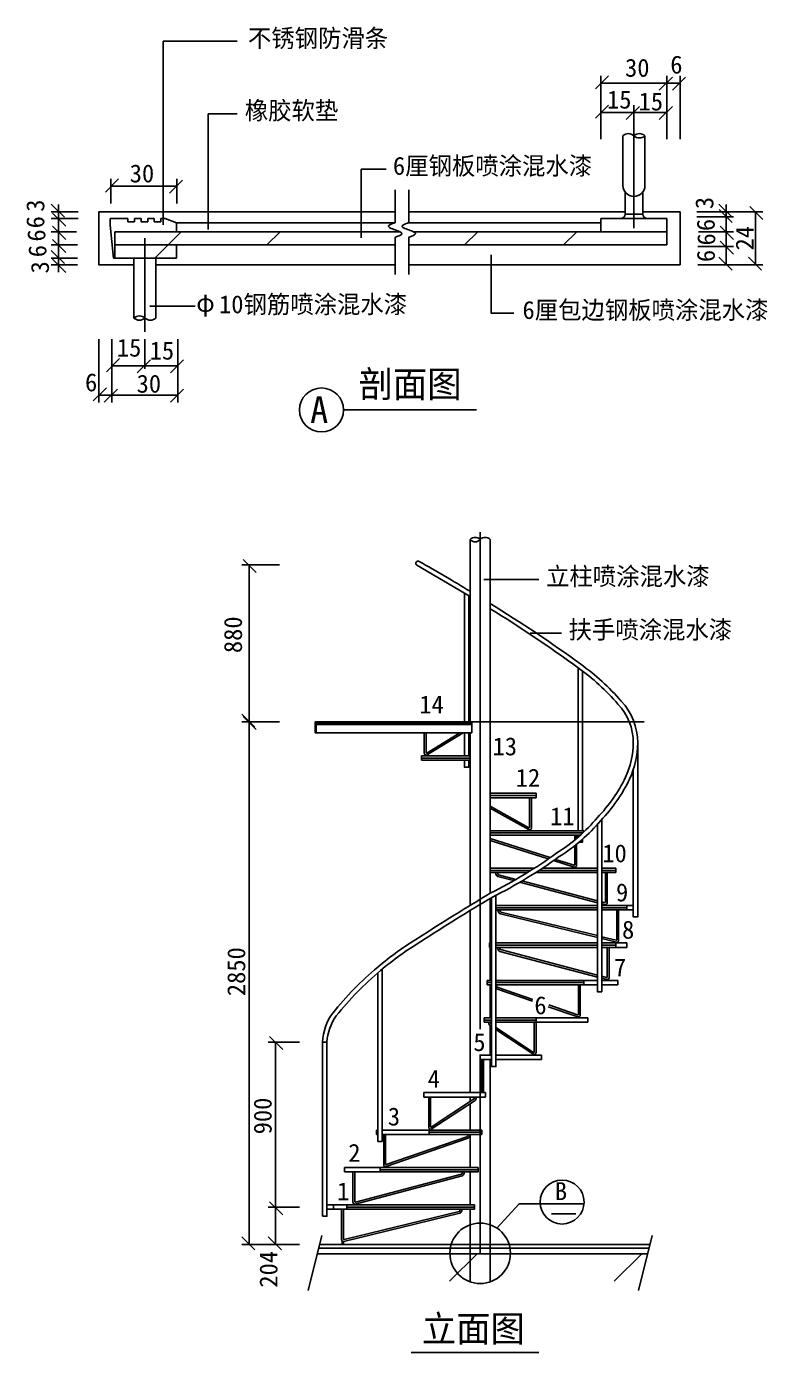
# Model space of a CAD drawing. Header units: metres. Extents: x 444 to 3387, y -873 to 970.
# Drawn here: x 444 to 1454, y -873 to 935 of the extents above; entities that cross this region are included whole.
import ezdxf

# ---------------------------------------------------------------- set-up
doc = ezdxf.new("R2010")
doc.units = ezdxf.units.M
for name, color, linetype in [('2', 2, 'Continuous'), ('3', 3, 'Continuous'), ('4', 4, 'Continuous'), ('7', 7, 'Continuous'), ('BH', 3, 'Continuous'), ('DIM', 3, 'Continuous'), ('TEXT', 7, 'Continuous')]:
    doc.layers.add(name, color=color, linetype=linetype)
doc.dimstyles.get("Standard").update_dxf_attribs({"dimtxt": 2.5, "dimasz": 2.5, "dimexe": 1.25, "dimexo": 0.625, "dimtad": 1, "dimcen": 2.5, "dimazin": 3, "dimtfac": 1, "dimtmove": 0, "dimatfit": 3})

# ---------------------------------------------------------------- blocks, each defined once
blk = doc.blocks.new('_ARCHTICK')
at = {"color": 0, "linetype": 'ByBlock'}
blk.add_lwpolyline([(-1.04, -0.98), (0.74, 0.8)], dxfattribs=at)

msp = doc.modelspace()

# ---------------------------------------------------------------- hatches: boundary and pattern name
at = {"layer": 'BH'}
h = msp.add_hatch(dxfattribs=at)
h.set_pattern_fill('ANSI32', scale=30)
h.paths.add_polyline_path([(648.2, 654.84), (648.2, 666.84), (633.2, 672.84), (627.2, 672.84), (627.2, 668.34), (618.2, 668.34), (618.2, 672.84), (609.2, 672.84), (609.2, 668.34), (600.2, 668.34), (600.2, 672.84), (591.2, 672.84), (591.2, 668.34), (582.2, 668.34), (582.2, 672.84), (558.2, 672.84), (558.2, 663.84), (562.7, 618.84), (564.2, 618.84), (564.2, 654.84)])
h = msp.add_hatch(dxfattribs=at)
h.set_pattern_fill('ANSI32', scale=30)
h.paths.add_polyline_path([(1226.63, 672.84), (1226.63, 654.84), (1316.63, 654.84), (1316.63, 672.84)])
h = msp.add_hatch(dxfattribs=at)
h.set_pattern_fill('ANSI32', scale=30)
h.paths.add_polyline_path([(946.41, 636.84), (946.41, 647.24, 0.03), (953.51, 650.18, 0.04), (955.13, 651.32, 0.18), (955.65, 652.24, 0.18), (955.13, 653.15, 0.04), (953.51, 654.3, 0.01), (952.39, 654.84), (564.2, 654.84), (564.2, 636.84)])
h.paths.add_polyline_path([(648.2, 636.84), (605.45, 636.84), (605.45, 618.84), (648.2, 618.84)])
h.paths.add_polyline_path([(970.85, 654.84, -0.01), (971.97, 654.3, -0.04), (973.57, 653.18, -0.18), (974.11, 652.24, -0.18), (973.57, 651.3, -0.04), (971.97, 650.18, -0.03), (964.87, 647.24), (964.87, 636.84), (1316.63, 636.84), (1316.63, 654.84)])
h = msp.add_hatch(dxfattribs=at)
h.set_pattern_fill('DASH', scale=30)
h.paths.add_polyline_path([(952.39, 654.84, 0.03), (946.41, 657.24, -0.03), (939.3, 660.18, -0.04), (937.71, 661.3, -0.18), (937.17, 662.24, -0.18), (937.71, 663.18, -0.04), (939.3, 664.3, -0.03), (945.27, 666.84), (648.2, 666.84), (648.2, 663.84), (648.2, 654.84)])
h.paths.add_polyline_path([(963.74, 666.84, 0.03), (957.76, 664.3, 0.04), (956.14, 663.15, 0.18), (955.63, 662.24, 0.18), (956.14, 661.32, 0.04), (957.76, 660.18, 0.03), (964.87, 657.24, -0.03), (970.85, 654.84), (1226.63, 654.84), (1226.63, 666.84)])
h = msp.add_hatch(dxfattribs=at)
h.set_pattern_fill('ANSI32', scale=30)
h.paths.add_polyline_path([(605.45, 618.84), (605.45, 636.84), (564.2, 636.84), (564.2, 618.84)])
h = msp.add_hatch(dxfattribs=at)
h.set_pattern_fill('ANSI31', scale=50)
h.paths.add_polyline_path([(1048.39, -775.61), (1048.39, -738.11), (840.26, -738.11), (830.89, -775.61)])
h.paths.add_polyline_path([(1075.89, -738.11), (1048.39, -738.11), (1048.39, -775.61), (1075.89, -775.61)])
h.paths.add_polyline_path([(1280.89, -775.61), (1290.26, -738.11), (1075.89, -738.11), (1075.89, -775.61)])

# ---------------------------------------------------------------- linework, layer by layer
for p, q in [((1077.29, 623.11), (1077.29, 608.11)), ((612.14, 553.29), (627.14, 553.29)), ((1067.25, 180.69), (1082.25, 180.69)), ((1130.26, 107.86), (1145.26, 107.86)), ((1159.17, -683.94), (1192.6, -683.94))]:
    msp.add_line(p, q)
at = {"layer": '2'}
msp.add_line((843.39, -725.61), (1293.39, -725.61), dxfattribs=at)
at = {"layer": '3'}
for p, q in [((1271.63, 659.52), (1271.63, 801.56)), ((605.45, 518.43), (605.45, 645.86)), ((1062.14, -431.96), (1062.14, 245.29)), ((1285.64, -13.11), (1050.89, -13.11)), ((1062.14, -737.56), (1062.14, -466.77)), ((846.51, -713.11), (827.76, -788.11)), ((1296.51, -713.11), (1277.76, -788.11)), ((840.26, -738.11), (1290.26, -738.11)), ((842.14, -730.61), (1292.14, -730.61)), ((1048.39, -725.61), (1048.39, -775.61)), ((1075.89, -725.61), (1075.89, -775.61))]:
    msp.add_line(p, q, dxfattribs=at)
for points in [[(946.41, 596.32), (946.41, 647.24, 0.03), (953.51, 650.18, 0.04), (955.13, 651.32, 0.18), (955.65, 652.24, 0.18), (955.13, 653.15, 0.04), (953.51, 654.3, 0.03), (946.41, 657.24, -0.03), (939.3, 660.18, -0.04), (937.68, 661.32, -0.18), (937.17, 662.24, -0.18), (937.68, 663.15, -0.04), (939.3, 664.3, -0.03), (946.41, 667.24), (946.41, 711.8)], [(964.87, 596.32), (964.87, 647.24, 0.03), (971.97, 650.18, 0.04), (973.6, 651.32, 0.18), (974.11, 652.24, 0.18), (973.6, 653.15, 0.04), (971.97, 654.3, 0.03), (964.87, 657.24, -0.03), (957.76, 660.18, -0.04), (956.14, 661.32, -0.18), (955.63, 662.24, -0.18), (956.14, 663.15, -0.04), (957.76, 664.3, -0.03), (964.87, 667.24), (964.87, 711.8)]]:
    msp.add_lwpolyline(points, format="xyb", dxfattribs=at)
msp.add_lwpolyline([(1084.86, -703.18), (1115.18, -670.06), (1143.79, -670.06)], dxfattribs=at)
msp.add_circle((1062.14, -737.56), 41.21, dxfattribs=at)
at = {"layer": '4'}
for p, q in [((582.2, 672.84), (558.2, 672.84)), ((558.2, 672.84), (558.2, 663.84)), ((582.2, 672.84), (582.2, 668.34)), ((600.2, 672.84), (591.2, 672.84)), ((591.2, 672.84), (591.2, 668.34)), ((600.2, 672.84), (600.2, 668.34)), ((618.2, 672.84), (609.2, 672.84)), ((609.2, 672.84), (609.2, 668.34)), ((618.2, 672.84), (618.2, 668.34)), ((633.2, 672.84), (627.2, 672.84)), ((627.2, 672.84), (627.2, 668.34)), ((648.2, 666.84), (633.2, 672.84)), ((1259.63, 681.84), (964.87, 681.84)), ((1226.63, 654.84), (1226.63, 672.84)), ((1316.63, 672.84), (1226.63, 672.84)), ((1259.63, 678.84), (1283.63, 678.84)), ((1316.63, 636.84), (1316.63, 672.84)), ((558.2, 663.84), (562.7, 618.84)), ((564.2, 654.84), (564.2, 618.84)), ((952.39, 654.84), (564.2, 654.84)), ((591.2, 668.34), (582.2, 668.34)), ((609.2, 668.34), (600.2, 668.34)), ((627.2, 668.34), (618.2, 668.34)), ((648.2, 666.84), (648.2, 654.84)), ((648.2, 663.84), (648.2, 666.84)), ((648.2, 666.84), (945.27, 666.84)), ((963.74, 666.84), (1226.63, 666.84)), ((1316.63, 654.84), (970.85, 654.84)), ((946.41, 636.84), (564.2, 636.84)), ((648.2, 636.84), (648.2, 618.84)), ((1316.63, 636.84), (964.87, 636.84)), ((562.7, 618.84), (648.2, 618.84)), ((620.45, 609.84), (946.41, 609.84))]:
    msp.add_line(p, q, dxfattribs=at)
msp.add_lwpolyline([(1256.63, 785.59), (1256.63, 717.84, 1), (1286.63, 717.84), (1286.63, 785.59)], format="xyb", dxfattribs=at)
for points in [[(1259.63, 708.84), (1259.63, 678.84)], [(1283.63, 678.84), (1283.63, 708.84)], [(946.41, 681.84), (542.45, 681.84), (542.45, 609.84), (590.45, 609.84)], [(964.87, 609.84), (1334.63, 609.84), (1334.63, 681.84), (1283.63, 681.84)], [(590.45, 618.84), (590.45, 537.21)], [(620.45, 537.21), (620.45, 618.84)]]:
    msp.add_lwpolyline(points, dxfattribs=at)
for centre, radius, start, end in [((1264.13, 777.43), 11.08, 47.42, 132.58), ((1279.13, 777.43), 11.08, 47.42, 132.58), ((1279.13, 793.75), 11.08, 227.42, 312.58), ((1253.63, 678.84), 6, 270, 0), ((1289.63, 678.84), 6, 180, 270), ((597.95, 529.04), 11.08, 47.42, 132.58), ((597.95, 545.37), 11.08, 227.42, 312.58), ((612.95, 545.37), 11.08, 227.42, 312.58)]:
    msp.add_arc(centre, radius, start, end, dxfattribs=at)
at = {"layer": '7'}
for p, q in [((1048.39, -13.11), (1048.39, 235.17)), ((1075.89, -246.83), (1075.89, 235.17)), ((837.14, -28.11), (837.14, -13.11)), ((837.14, -13.11), (838.64, -13.11)), ((838.64, -28.11), (838.64, -13.11)), ((838.64, -13.11), (1050.89, -13.11)), ((838.64, -15.11), (1050.89, -15.11)), ((838.64, -16.61), (1050.89, -16.61)), ((1050.89, -28.11), (1050.89, -13.11)), ((837.14, -28.11), (1050.89, -28.11)), ((1048.39, -263.27), (1048.39, -28.11)), ((982.38, -65.61), (982.38, -59.61)), ((982.38, -59.61), (1048.39, -59.61)), ((982.38, -65.61), (982.38, -59.61)), ((982.38, -62.61), (1048.39, -62.61)), ((982.38, -65.61), (1048.39, -65.61)), ((1075.89, -110.61), (1138.67, -110.61)), ((1075.89, -113.61), (1138.67, -113.61)), ((1075.89, -116.61), (1138.67, -116.61)), ((1138.67, -116.61), (1138.67, -110.61)), ((1075.89, -161.61), (1203.56, -161.61)), ((1203.56, -163.34), (1203.56, -161.61)), ((1075.89, -164.61), (1202.21, -164.61)), ((1075.89, -167.61), (1198.95, -167.61)), ((1075.89, -212.61), (1135.93, -212.61)), ((1075.89, -215.61), (1131.17, -215.61)), ((1142.37, -215.61), (1221.92, -215.61)), ((1146.98, -212.61), (1221.92, -212.61)), ((1227.92, -212.61), (1246.91, -212.61)), ((1227.92, -215.61), (1246.91, -215.61)), ((1246.91, -218.61), (1246.91, -212.61)), ((1075.89, -218.61), (1126.34, -218.61)), ((1137.67, -218.61), (1221.92, -218.61)), ((1227.92, -218.61), (1246.91, -218.61)), ((1048.39, -518.61), (1048.39, -270.29)), ((1075.89, -314.61), (1075.89, -253.79)), ((1075.89, -263.61), (1077.66, -263.61)), ((1075.89, -266.61), (1077.66, -266.61)), ((1075.89, -269.61), (1077.66, -269.61)), ((1083.66, -263.61), (1221.92, -263.61)), ((1083.66, -266.61), (1221.92, -266.61)), ((1083.66, -269.61), (1221.92, -269.61)), ((1227.92, -263.61), (1262.14, -263.61)), ((1227.92, -266.61), (1262.14, -266.61)), ((1227.92, -269.61), (1262.14, -269.61)), ((1262.14, -263.61), (1262.14, -269.61)), ((1262.14, -263.61), (1270.83, -263.61)), ((1262.14, -269.61), (1270.83, -269.61)), ((1074.84, -314.61), (1077.66, -314.61)), ((1074.84, -314.61), (1074.84, -320.61)), ((1074.84, -317.61), (1077.66, -317.61)), ((1074.84, -320.61), (1077.66, -320.61)), ((1075.89, -365.61), (1075.89, -320.61)), ((1083.66, -314.61), (1221.92, -314.61)), ((1083.66, -317.61), (1221.92, -317.61)), ((1083.66, -320.61), (1221.92, -320.61)), ((1227.92, -314.61), (1262.14, -314.61)), ((1227.92, -317.61), (1246.91, -317.61)), ((1227.92, -320.61), (1262.14, -320.61)), ((1246.91, -320.61), (1246.91, -314.61)), ((1262.14, -320.61), (1262.14, -314.61)), ((1071.85, -365.61), (1077.66, -365.61)), ((1071.85, -365.61), (1071.85, -371.61)), ((1071.85, -368.61), (1077.66, -368.61)), ((1071.85, -371.61), (1077.66, -371.61)), ((1075.89, -416.61), (1075.89, -371.61)), ((1083.66, -365.61), (1221.92, -365.61)), ((1083.66, -368.61), (1203.56, -368.61)), ((1083.66, -371.61), (1221.92, -371.61)), ((1203.56, -371.61), (1203.56, -365.61)), ((1227.92, -365.61), (1249.65, -365.61)), ((1227.92, -371.61), (1249.65, -371.61)), ((1249.65, -371.61), (1249.65, -365.61)), ((1067.39, -416.61), (1077.66, -416.61)), ((1067.39, -422.61), (1067.39, -416.61)), ((1067.39, -419.61), (1077.66, -419.61)), ((1067.39, -422.61), (1077.66, -422.61)), ((1075.89, -467.61), (1075.89, -427.62)), ((1083.66, -416.61), (1208.76, -416.61)), ((1083.66, -419.61), (1138.67, -419.61)), ((1083.66, -422.61), (1208.76, -422.61)), ((1138.67, -422.61), (1138.67, -416.61)), ((1208.76, -422.61), (1208.76, -416.61)), ((1062.14, -467.61), (1077.66, -467.61)), ((1083.66, -467.61), (1145.55, -467.61)), ((1145.55, -473.61), (1145.55, -467.61)), ((1062.14, -473.61), (1077.66, -473.61)), ((1064.39, -516.11), (1064.39, -473.61)), ((1066.89, -516.11), (1066.89, -473.61)), ((1075.89, -725.61), (1075.89, -473.61)), ((1083.66, -473.61), (1145.55, -473.61)), ((985.6, -518.61), (1069.64, -518.61)), ((985.6, -524.61), (985.6, -518.61)), ((1069.64, -524.61), (1069.64, -518.61)), ((985.6, -524.61), (1069.64, -524.61)), ((1048.39, -530.85), (1048.39, -524.61)), ((1048.39, -569.61), (1048.39, -533.65)), ((920.71, -569.61), (922.54, -569.61)), ((920.71, -575.61), (920.71, -569.61)), ((920.71, -575.61), (922.54, -575.61)), ((928.54, -569.61), (1064.65, -569.61)), ((928.54, -575.61), (1064.65, -575.61)), ((992.58, -575.61), (992.58, -569.61)), ((992.58, -572.61), (1064.65, -572.61)), ((1048.39, -620.61), (1048.39, -575.61)), ((1064.65, -575.61), (1064.65, -569.61)), ((877.36, -620.61), (1059.29, -620.61)), ((877.36, -626.61), (877.36, -620.61)), ((877.36, -626.61), (1059.29, -626.61)), ((926.12, -626.61), (926.12, -620.61)), ((926.12, -623.61), (1059.29, -623.61)), ((1048.39, -671.61), (1048.39, -626.61)), ((1059.29, -620.61), (1059.29, -626.61)), ((862.14, -671.61), (853.44, -671.61)), ((862.14, -677.61), (853.44, -677.61)), ((862.14, -677.61), (862.14, -671.61)), ((862.14, -671.61), (1054.36, -671.61)), ((862.14, -677.61), (1054.36, -677.61)), ((880.36, -677.61), (880.36, -671.61)), ((880.36, -674.61), (1054.36, -674.61)), ((1048.39, -725.61), (1048.39, -677.61)), ((1054.36, -677.61), (1054.36, -671.61))]:
    msp.add_line(p, q, dxfattribs=at)
for points in [[(976.04, 200.31), (1048.39, 157.77), (1048.39, 157.77)], [(1040.62, 162.39), (1040.62, -13.11)], [(1046.62, -13.11), (1046.62, 159.12)], [(1195.73, 60.39), (1195.73, -161.61)], [(1201.73, -161.61), (1201.73, 56.06)], [(1040.62, -28.11), (1040.62, -59.61)], [(1046.62, -59.61), (1046.62, -28.11)], [(1270.83, -78.14), (1270.83, -279.11), (1276.83, -279.11), (1276.83, -41.66)], [(1040.62, -65.61), (1040.62, -75.11), (1046.62, -75.11), (1046.62, -65.61)], [(1221.92, -152.87), (1221.92, -381.11), (1227.92, -381.11), (1227.92, -146.02)], [(1157.48, -198.32), (1075.89, -172.2)], [(1075.89, -174.82), (1154.92, -200.09)], [(1193.47, -172.4), (1193.47, -167.61), (1190.97, -167.61), (1190.97, -174.48)], [(1195.73, -167.61), (1195.73, -170.47)], [(1197.19, -177.11), (1201.73, -177.11), (1201.73, -173.18)], [(1115.93, -231.84), (1221.92, -259.73)], [(1221.92, -257.14), (1118.97, -230.06)], [(1077.66, -252.75), (1077.66, -483.11), (1083.66, -483.11), (1083.66, -249.59)], [(922.54, -355.44), (922.54, -585.11), (928.54, -585.11), (928.54, -350.39)]]:
    msp.add_lwpolyline(points, dxfattribs=at)
for points in [[(979.13, 205.46, -0.01), (1048.39, 164.75), (1048.39, 164.75)], [(1075.89, 148.09, -0.02), (1199.22, 65.27, -0.06), (1254.41, 15.01, -0.19), (1276.83, -41.65, -0.1), (1265.76, -91.32, -0.08), (1226.4, -147.61, -0.08), (1169.89, -196.95, -0.04), (1078.77, -252.09, 0.01), (981.54, -312.52, 0.04), (926.41, -352.2, 0.05), (866.03, -413.96, 0.14), (853.44, -449.61)], [(1075.89, 141.03, -0.02), (1195.73, 60.39, -0.06), (1249.93, 11.01, -0.19), (1270.83, -41.61, -0.1), (1260.33, -88.77, -0.08), (1221.92, -143.61, -0.08), (1166.56, -191.96, -0.04), (1075.89, -246.83, 0.01), (978.36, -307.44, 0.04), (922.54, -347.61, 0.05), (861.43, -410.11, 0.15), (847.44, -449.61)], [(1039, -28.11), (989.05, -58.41, -0.04), (988.66, -58.48), (988.66, -59.11, 0.41), (989.16, -59.61), (986.16, -59.61, 0.41), (986.66, -59.11), (986.66, -57.78, -0.2), (985.91, -55.99), (985.91, -28.11)], [(988.41, -28.11), (988.41, -55.02, 0.49), (989.35, -55.74), (1034.52, -28.11)], [(1075.89, -130.85), (1128.76, -160.41, 0.04), (1129.14, -160.48), (1129.14, -161.11, -0.41), (1128.64, -161.61), (1131.64, -161.61, -0.41), (1131.14, -161.11), (1131.14, -159.78, 0.2), (1131.89, -157.99), (1131.89, -116.61), (1129.39, -116.61), (1129.39, -157.02, -0.49), (1128.45, -157.74), (1075.89, -128.13)], [(1162.14, -202.4), (1190.33, -211.41, 0.04), (1190.72, -211.48), (1190.72, -212.11, -0.41), (1190.22, -212.61), (1193.22, -212.61, -0.41), (1192.72, -212.11), (1192.72, -210.78, 0.2), (1193.47, -208.99), (1193.47, -180.19)], [(1190.97, -182.18), (1190.97, -208.02, -0.49), (1190.03, -208.74), (1164.68, -200.63)], [(1110.78, -227.9), (1087.01, -221.65, -0.34), (1086.08, -220.44), (1086.08, -218.61), (1083.58, -218.61), (1083.58, -220.44, 0.34), (1086.38, -224.06), (1107.7, -229.67)], [(1227.92, -261.31), (1232.11, -262.41, 0.04), (1232.49, -262.48), (1232.49, -263.11, -0.41), (1231.99, -263.61), (1234.99, -263.61, -0.41), (1234.49, -263.11), (1234.49, -261.78, 0.2), (1235.24, -259.99), (1235.24, -218.61), (1232.74, -218.61), (1232.74, -259.02, -0.49), (1231.8, -259.74), (1227.92, -258.72)], [(1221.92, -304.56), (1090.33, -272.65, -0.34), (1089.4, -271.44), (1089.4, -269.61), (1086.9, -269.61), (1086.9, -271.44, 0.34), (1089.7, -275.06), (1221.92, -307.15)], [(1227.92, -308.61), (1247.72, -313.41, 0.04), (1248.1, -313.48), (1248.1, -314.11, -0.41), (1247.6, -314.61), (1250.6, -314.61, -0.41), (1250.1, -314.11), (1250.1, -312.78, 0.2), (1250.85, -310.99), (1250.85, -269.61), (1248.35, -269.61), (1248.35, -310.02, -0.49), (1247.41, -310.74), (1227.92, -306.02)], [(1221.92, -358.44), (1089.69, -323.65, -0.34), (1088.76, -322.44), (1088.76, -320.61), (1086.26, -320.61), (1086.26, -322.44, 0.34), (1089.06, -326.06), (1221.92, -361.02)], [(1227.92, -362.6), (1234.79, -364.41, 0.04), (1235.17, -364.48), (1235.17, -365.11, -0.41), (1234.67, -365.61), (1237.67, -365.61, -0.41), (1237.17, -365.11), (1237.17, -363.78, 0.2), (1237.92, -361.99), (1237.92, -320.61), (1235.42, -320.61), (1235.42, -361.02, -0.49), (1234.48, -361.74), (1227.92, -360.02)], [(1133.82, -391.52), (1085.19, -374.65, -0.34), (1084.26, -373.44), (1084.26, -371.61), (1083.66, -371.61)], [(1083.66, -376.7, 0.06), (1084.55, -377.06), (1133.67, -394.07)], [(1154.89, -401.42), (1195.28, -415.41, 0.04), (1195.67, -415.48), (1195.67, -416.11, -0.41), (1195.17, -416.61), (1198.17, -416.61, -0.41), (1197.67, -416.11), (1197.67, -414.78, 0.2), (1198.42, -412.99), (1198.42, -371.61), (1195.92, -371.61), (1195.92, -412.02, -0.49), (1194.98, -412.74), (1155.65, -399.1)], [(1077.66, -425.71), (1077.55, -425.65, -0.34), (1076.62, -424.44), (1076.62, -422.61), (1074.12, -422.61), (1074.12, -424.44, 0.34), (1076.92, -428.06), (1077.66, -428.55)], [(1083.66, -432.5), (1135.22, -466.41, 0.04), (1135.61, -466.48), (1135.61, -467.11, -0.41), (1135.11, -467.61), (1138.11, -467.61, -0.41), (1137.61, -467.11), (1137.61, -465.78, 0.2), (1138.36, -463.99), (1138.36, -422.61), (1135.86, -422.61), (1135.86, -463.02, -0.49), (1134.92, -463.74), (1083.66, -429.7)], [(1066.64, -516.87), (1066.64, -518.11, 0.41), (1067.14, -518.61), (1064.14, -518.61, 0.41), (1064.64, -518.11), (1064.64, -516.86)]]:
    msp.add_lwpolyline(points, format="xyb", dxfattribs=at)
msp.add_lwpolyline([(847.44, -687.11), (853.44, -687.11), (853.44, -449.61), (847.44, -449.61)], close=True, dxfattribs=at)
for points in [[(992.18, -524.61), (994.68, -524.61), (994.68, -565.02, 0.49), (995.62, -565.74), (1053.23, -527.65, 0.34), (1054.16, -526.44), (1054.16, -524.61), (1056.66, -524.61), (1056.66, -526.44, -0.34), (1053.87, -530.06), (995.31, -568.41, -0.04), (994.93, -568.48), (994.93, -569.11, 0.41), (995.43, -569.61), (992.43, -569.61, 0.41), (992.93, -569.11), (992.93, -567.78, -0.2), (992.18, -565.99)], [(930.8, -575.61), (933.3, -575.61), (933.3, -616.02, 0.49), (934.24, -616.74), (1044.03, -578.65, 0.34), (1044.96, -577.44), (1044.96, -575.61), (1047.46, -575.61), (1047.46, -577.44, -0.34), (1044.67, -581.06), (933.94, -619.41, -0.04), (933.55, -619.48), (933.55, -620.11, 0.41), (934.05, -620.61), (931.05, -620.61, 0.41), (931.55, -620.11), (931.55, -618.78, -0.2), (930.8, -616.99)], [(888.83, -626.61), (891.33, -626.61), (891.33, -667.02, 0.49), (892.27, -667.74), (1036.87, -629.65, 0.34), (1037.8, -628.44), (1037.8, -626.61), (1040.3, -626.61), (1040.3, -628.44, -0.34), (1037.51, -632.06), (891.97, -670.41, -0.04), (891.58, -670.48), (891.58, -671.11, 0.41), (892.08, -671.61), (889.08, -671.61, 0.41), (889.58, -671.11), (889.58, -669.78, -0.2), (888.83, -667.99)], [(873.39, -677.61), (875.89, -677.61), (875.89, -718.02, 0.49), (876.83, -718.74), (1033.7, -680.65, 0.34), (1034.64, -679.44), (1034.64, -677.61), (1037.14, -677.61), (1037.14, -679.44, -0.34), (1034.34, -683.06), (876.52, -721.41, -0.04), (876.14, -721.48), (876.14, -725.11, 0.41), (876.64, -725.61), (873.64, -725.61, 0.41), (874.14, -725.11), (874.14, -720.78, -0.2), (873.39, -718.99)]]:
    msp.add_lwpolyline(points, format="xyb", close=True, dxfattribs=at)
for centre, radius, start, end in [((1055.26, 229.02), 9.22, 41.78, 138.22), ((1055.26, 241.31), 9.22, 221.78, 318.22), ((1069.01, 229.02), 9.22, 41.78, 138.22), ((977.58, 202.89), 3, 59.05, 239.05), ((988.41, -55.99), 2.5, 225.57, 275.74), ((1129.39, -157.99), 2.5, 264.26, 314.43), ((1190.97, -208.99), 2.5, 264.26, 314.43), ((1232.74, -259.99), 2.5, 264.26, 314.43), ((1248.35, -310.99), 2.5, 264.26, 314.43), ((1235.42, -361.99), 2.5, 264.26, 314.43), ((1195.92, -412.99), 2.5, 264.26, 314.43), ((1135.86, -463.99), 2.5, 264.26, 314.43), ((1065.64, -516.11), 1.25, 180, 0), ((994.68, -565.99), 2.5, 225.57, 275.74), ((933.3, -616.99), 2.5, 225.57, 275.74), ((891.33, -667.99), 2.5, 225.57, 275.74), ((875.89, -718.99), 2.5, 225.57, 275.74)]:
    msp.add_arc(centre, radius, start, end, dxfattribs=at)
at = {"layer": 'DIM'}
for p, q in [((1226.63, 812.82), (1226.63, 867.42)), ((1226.63, 857.42), (1316.63, 857.42)), ((1316.63, 812.82), (1316.63, 867.42)), ((1316.63, 812.82), (1316.63, 867.42)), ((1316.63, 857.42), (1334.63, 857.42)), ((1334.63, 781.12), (1334.63, 867.42)), ((1226.63, 781.12), (1226.63, 827.47)), ((1226.63, 817.47), (1271.63, 817.47)), ((1271.63, 781.12), (1271.63, 827.47)), ((1271.63, 781.12), (1271.63, 827.47)), ((1271.63, 817.47), (1316.63, 817.47)), ((1316.63, 781.12), (1316.63, 827.47)), ((559.09, 693.5), (559.09, 726.96)), ((649.09, 693.5), (649.09, 726.96)), ((559.09, 716.96), (649.09, 716.96)), ((487.67, 681.84), (487.67, 691.84)), ((1397.35, 681.84), (1397.35, 691.84)), ((514.52, 681.84), (477.67, 681.84)), ((514.52, 672.84), (477.67, 672.84)), ((514.52, 672.84), (477.67, 672.84)), ((487.67, 672.84), (487.67, 681.84)), ((487.67, 654.84), (487.67, 672.84)), ((487.67, 672.84), (487.67, 662.84)), ((1357.57, 681.84), (1407.35, 681.84)), ((1357.57, 675.17), (1407.35, 675.17)), ((1397.35, 672.84), (1397.35, 681.84)), ((1397.35, 654.84), (1397.35, 672.84)), ((1397.35, 672.84), (1397.35, 662.84)), ((1398.9, 681.84), (1447.39, 681.84)), ((1437.39, 609.84), (1437.39, 681.84)), ((512.27, 654.84), (477.67, 654.84)), ((512.27, 654.84), (477.67, 654.84)), ((487.67, 636.84), (487.67, 654.84)), ((1359.81, 654.84), (1407.35, 654.84)), ((1359.81, 654.84), (1407.35, 654.84)), ((1397.35, 636.84), (1397.35, 654.84)), ((512.27, 636.84), (477.67, 636.84)), ((513.4, 636.84), (477.67, 636.84)), ((487.67, 618.84), (487.67, 636.84)), ((1358.69, 634.53), (1407.35, 634.53)), ((1397.35, 609.84), (1397.35, 636.84)), ((513.4, 618.84), (477.67, 618.84)), ((513.4, 618.84), (477.67, 618.84)), ((487.67, 618.84), (487.67, 628.84)), ((487.67, 609.84), (487.67, 618.84)), ((513.4, 609.84), (477.67, 609.84)), ((487.67, 609.84), (487.67, 599.84)), ((1358.69, 609.84), (1407.35, 609.84)), ((1398.9, 609.84), (1447.39, 609.84)), ((627.14, 553.29), (673.74, 553.29)), ((542.45, 508.43), (542.45, 422.12)), ((560.45, 508.43), (560.45, 462.07)), ((605.45, 508.43), (605.45, 467.82)), ((605.45, 508.43), (605.45, 467.82)), ((650.45, 508.43), (650.45, 462.07)), ((560.45, 476.72), (560.45, 422.12)), ((560.45, 476.72), (560.45, 422.12)), ((605.45, 472.07), (560.45, 472.07)), ((650.45, 472.07), (605.45, 472.07)), ((650.45, 476.72), (650.45, 422.12)), ((560.45, 432.12), (542.45, 432.12)), ((650.45, 432.12), (560.45, 432.12)), ((788.55, 200.89), (737.3, 200.89)), ((747.3, -13.11), (747.3, 200.89)), ((788.55, -13.11), (737.3, -13.11)), ((788.55, -13.11), (737.3, -13.11)), ((747.3, -725.61), (747.3, -13.11)), ((816.16, -449.61), (773.28, -449.61)), ((783.28, -449.61), (783.28, -674.61)), ((816.16, -674.61), (773.28, -674.61)), ((816.16, -674.61), (773.28, -674.61)), ((783.28, -674.61), (783.28, -725.61)), ((788.55, -725.61), (737.3, -725.61)), ((816.16, -725.61), (773.28, -725.61))]:
    msp.add_line(p, q, dxfattribs=at)
for points in [[(1077.29, 608.11), (1077.29, 543.66), (1107.83, 543.66)], [(1082.25, 180.69), (1142.25, 180.69)], [(1145.26, 107.86), (1172.89, 107.86)]]:
    msp.add_lwpolyline(points, dxfattribs=at)
at = {"layer": 'TEXT'}
for p, q in [((876, 411.9), (1057.39, 411.9)), ((968.19, -872.76), (1142.09, -872.76))]:
    msp.add_line(p, q, dxfattribs=at)
msp.add_lwpolyline([(1143.79, -670.06), (1203.79, -670.06)], dxfattribs=at)
for centre in [(846, 411.9), (1173.79, -667.68)]:
    msp.add_circle(centre, 30, dxfattribs=at)

# ---------------------------------------------------------------- block references
at = {"layer": 'DIM', "xscale": 10, "yscale": 10, "zscale": 10}
for p, rotation in [((1226.63, 857.42), 180), ((1226.63, 817.47), 180), ((559.09, 716.96), 180), ((487.67, 681.84), 270), ((1397.35, 681.84), 270), ((1437.39, 681.84), 90), ((487.67, 672.84), 90), ((1395.74, 677.71), 90), ((487.67, 654.84), 90), ((1397.35, 654.84), 90), ((487.67, 636.84), 90), ((1397.35, 634.53), 90), ((487.67, 618.84), 270), ((487.67, 618.84), 270), ((487.67, 609.84), 90), ((1397.35, 609.84), 270), ((1437.39, 609.84), 270), ((560.45, 472.07), 180), ((542.45, 432.12), 180), ((747.3, 200.89), 90), ((747.3, -13.11), 270), ((747.3, -13.11), 90), ((783.28, -449.61), 90), ((783.28, -674.61), 90), ((747.3, -725.61), 270), ((783.28, -725.61), 270)]:
    msp.add_blockref('_ARCHTICK', p, dxfattribs=dict(at, rotation=rotation))
for p in [(1316.63, 857.42), (1334.63, 857.42), (1271.63, 817.47), (1316.63, 817.47), (649.09, 716.96), (605.45, 472.07), (650.45, 472.07), (560.45, 432.12), (650.45, 432.12)]:
    msp.add_blockref('_ARCHTICK', p, dxfattribs=at)

# ---------------------------------------------------------------- texts
for s, p in [('不锈钢防滑条', (745.72, 906.38)), ('30', (1259.54, 866.05)), ('6', (1321.19, 870.38)), ('橡胶软垫', (741.43, 807.74)), ('15', (1235, 822.69)), ('15', (1277.99, 820.09)), ('6厘钢板喷涂混水漆', (943.26, 732.42)), ('30', (584.69, 722.04)), ('10钢筋喷涂混水漆', (706.36, 543.67)), ('6厘包边钢板喷涂混水漆', (1119.82, 535.91)), ('15', (567.19, 484.56)), ('15', (611.86, 480.6)), ('6', (523.83, 437.29)), ('30', (594.09, 435.45)), ('立柱喷涂混水漆', (1151.93, 172.94)), ('扶手喷涂混水漆', (1182.57, 100.11))]:
    msp.add_text(s, height=24.5).set_placement(p)
for s, p in [('3', (468.32, 681.99)), ('3', (1379.93, 685.6)), ('6', (468.28, 659.4)), ('6', (1381.76, 655.68)), ('6', (469.73, 641.4)), ('6', (1382.46, 636.08)), ('24', (1434.77, 629.33)), ('6', (471.17, 620.03)), ('6', (1381.9, 613.46)), ('3', (474.58, 597.96)), ('880', (737.63, 80.5)), ('2850', (742.08, -387.05)), ('900', (778.02, -575.4)), ('204', (785.97, -784.4))]:
    msp.add_text(s, height=24.5, rotation=90).set_placement(p)
at = {"layer": 'TEXT'}
for s, height, p in [('φ', 24.5, (675.27, 545.67)), ('剖面图', 36, (896.5, 429.13)), ('A', 36, (830.57, 394.34)), ('14', 24.5, (979.2, -1.78)), ('13', 24.5, (1079.06, -58.88)), ('12', 24.5, (1110.65, -101.6)), ('11', 24.5, (1157.46, -154.13)), ('10', 24.5, (1228.56, -204.63)), ('9', 24.5, (1247.27, -257.9)), ('8', 24.5, (1255.49, -308.71)), ('7', 24.5, (1244.57, -360.28)), ('6', 24.5, (1136.02, -411.78)), ('5', 24.5, (1052.89, -461.98)), ('4', 24.5, (990.72, -512)), ('3', 24.5, (936.37, -563.37)), ('2', 24.5, (882.48, -612.9)), ('1', 24.5, (867.26, -665.37)), ('B', 24.5, (1163.97, -665.15)), ('立面图', 36, (982.73, -858.35))]:
    msp.add_text(s, height=height, dxfattribs=at).set_placement(p)

# ---------------------------------------------------------------- leaders
at = {"layer": 'DIM'}
for points in [[(630.22, 664.23), (630.22, 914.47), (731.3, 914.47)], [(691.74, 657.64), (691.74, 815.69), (731.3, 815.69)], [(899.83, 646.52), (899.83, 740.17), (934.21, 740.17)]]:
    msp.add_leader(points, dimstyle='Standard', dxfattribs=at)

doc.saveas('drawing.dxf')
